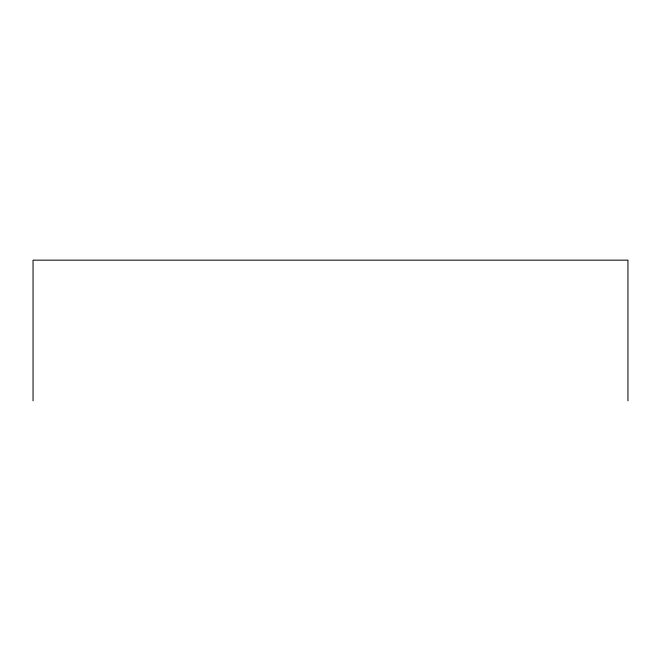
<?xml version="1.0" encoding="UTF-8"?>
<svg xmlns="http://www.w3.org/2000/svg" width="661" height="661" viewBox="0 0 661 661"><rect width="100%" height="100%" fill="white"/><g stroke="black" fill="none" stroke-linecap="round" stroke-linejoin="round"><path stroke-width="0.99" d="M627.95 400.839L627.95 260.161L33.05 260.161L33.05 400.839"/></g></svg>
